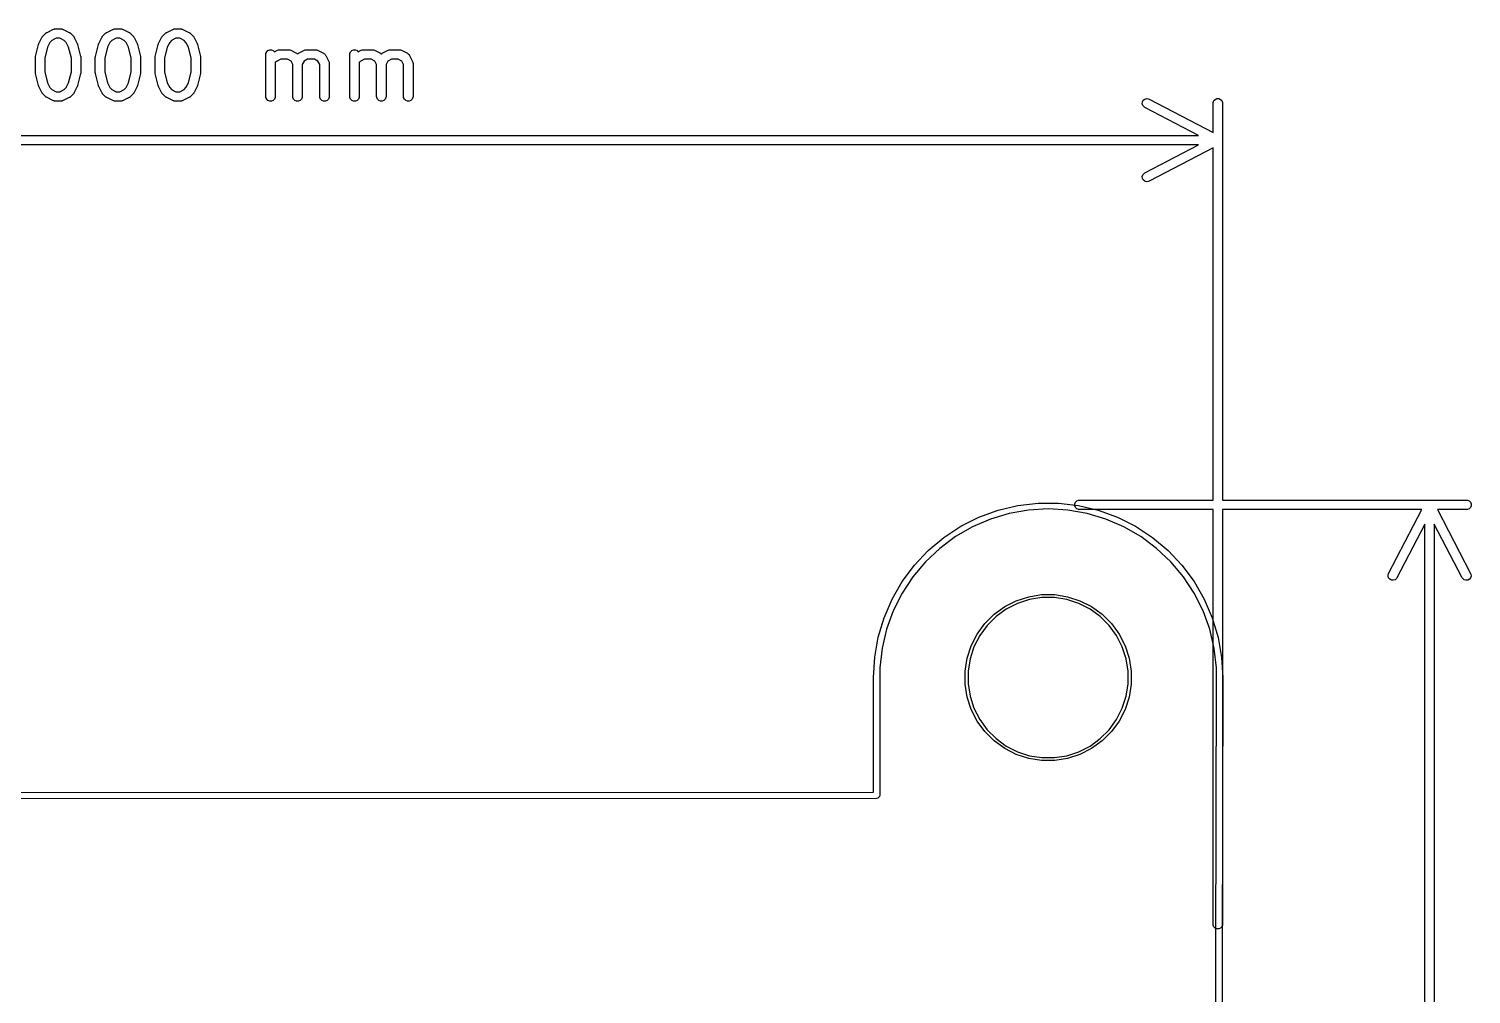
# Model space of a CAD drawing. Header units: inches. Extents: x 4.8 to 6.93, y -5.65 to -3.45.
# Drawn here: x 6.023 to 6.927, y -4.057 to -3.452 of the extents above; entities that cross this region are included whole.
import ezdxf

# ---------------------------------------------------------------- set-up
doc = ezdxf.new("R2010")
doc.units = ezdxf.units.IN
doc.header["$MEASUREMENT"] = 0
doc.layers.add('F.Silkscreen', color=41, linetype='CONTINUOUS', true_color=0xf2eda1)

msp = doc.modelspace()

# ---------------------------------------------------------------- linework, layer by layer
at = {"layer": 'F.Silkscreen', "linetype": 'CONTINUOUS'}
for p, q in [((6.02961, -3.46154), (6.03148, -3.45779)), ((6.03148, -3.45779), (6.03164, -3.45754)), ((6.03164, -3.45754), (6.03167, -3.45747)), ((6.03167, -3.45747), (6.03174, -3.45739)), ((6.03174, -3.45739), (6.03179, -3.4573)), ((6.03179, -3.4573), (6.03185, -3.45725)), ((6.03185, -3.45725), (6.03204, -3.45703)), ((6.03204, -3.45703), (6.03391, -3.45515)), ((6.03391, -3.45515), (6.03414, -3.45496)), ((6.03414, -3.45496), (6.03419, -3.45491)), ((6.03419, -3.45491), (6.03428, -3.45485)), ((6.03428, -3.45485), (6.03436, -3.45478)), ((6.03436, -3.45478), (6.03443, -3.45475)), ((6.03443, -3.45475), (6.03468, -3.4546)), ((6.03468, -3.4546), (6.03843, -3.45272)), ((6.03775, -3.45966), (6.03655, -3.46086)), ((6.04045, -3.45832), (6.03775, -3.45966)), ((6.03843, -3.45272), (6.03897, -3.45252)), ((6.03897, -3.45252), (6.03907, -3.45251)), ((6.03907, -3.45251), (6.03917, -3.45247)), ((6.03917, -3.45247), (6.03975, -3.45241)), ((6.03975, -3.45241), (6.0435, -3.45241)), ((6.0428, -3.45832), (6.04045, -3.45832)), ((6.0455, -3.45966), (6.0428, -3.45832)), ((6.0435, -3.45241), (6.04407, -3.45247)), ((6.04407, -3.45247), (6.04417, -3.45251)), ((6.04417, -3.45251), (6.04428, -3.45252)), ((6.04428, -3.45252), (6.04482, -3.45272)), ((6.04482, -3.45272), (6.04857, -3.4546)), ((6.0467, -3.46086), (6.0455, -3.45966)), ((6.04857, -3.4546), (6.04882, -3.45475)), ((6.04882, -3.45475), (6.04889, -3.45478)), ((6.04889, -3.45478), (6.04897, -3.45485)), ((6.04897, -3.45485), (6.04906, -3.45491)), ((6.04906, -3.45491), (6.04911, -3.45496)), ((6.04911, -3.45496), (6.04934, -3.45515)), ((6.04934, -3.45515), (6.05121, -3.45703)), ((6.05121, -3.45703), (6.0514, -3.45725)), ((6.0514, -3.45725), (6.05146, -3.4573)), ((6.05146, -3.4573), (6.05151, -3.45739)), ((6.05151, -3.45739), (6.05158, -3.45747)), ((6.05158, -3.45747), (6.05161, -3.45754)), ((6.05161, -3.45754), (6.05176, -3.45779)), ((6.05176, -3.45779), (6.05364, -3.46154)), ((6.0671, -3.46154), (6.06898, -3.45779)), ((6.06898, -3.45779), (6.06913, -3.45754)), ((6.06913, -3.45754), (6.06916, -3.45747)), ((6.06916, -3.45747), (6.06923, -3.45739)), ((6.06923, -3.45739), (6.06929, -3.4573)), ((6.06929, -3.4573), (6.06935, -3.45725)), ((6.06935, -3.45725), (6.06953, -3.45703)), ((6.06953, -3.45703), (6.07141, -3.45515)), ((6.07141, -3.45515), (6.07163, -3.45496)), ((6.07163, -3.45496), (6.07168, -3.45491)), ((6.07168, -3.45491), (6.07177, -3.45485)), ((6.07177, -3.45485), (6.07185, -3.45478)), ((6.07185, -3.45478), (6.07193, -3.45475)), ((6.07193, -3.45475), (6.07217, -3.4546)), ((6.07217, -3.4546), (6.07592, -3.45272)), ((6.07524, -3.45966), (6.07405, -3.46086)), ((6.07794, -3.45832), (6.07524, -3.45966)), ((6.07592, -3.45272), (6.07646, -3.45252)), ((6.07646, -3.45252), (6.07657, -3.45251)), ((6.07657, -3.45251), (6.07667, -3.45247)), ((6.07667, -3.45247), (6.07724, -3.45241)), ((6.07724, -3.45241), (6.08099, -3.45241)), ((6.0803, -3.45832), (6.07794, -3.45832)), ((6.08299, -3.45966), (6.0803, -3.45832)), ((6.08099, -3.45241), (6.08157, -3.45247)), ((6.08157, -3.45247), (6.08167, -3.45251)), ((6.08167, -3.45251), (6.08177, -3.45252)), ((6.08177, -3.45252), (6.08231, -3.45272)), ((6.08231, -3.45272), (6.08606, -3.4546)), ((6.08419, -3.46086), (6.08299, -3.45966)), ((6.08606, -3.4546), (6.08631, -3.45475)), ((6.08631, -3.45475), (6.08638, -3.45478)), ((6.08638, -3.45478), (6.08646, -3.45485)), ((6.08646, -3.45485), (6.08655, -3.45491)), ((6.08655, -3.45491), (6.0866, -3.45496)), ((6.0866, -3.45496), (6.08683, -3.45515)), ((6.08683, -3.45515), (6.08871, -3.45703)), ((6.08871, -3.45703), (6.08889, -3.45725)), ((6.08889, -3.45725), (6.08895, -3.4573)), ((6.08895, -3.4573), (6.08901, -3.45739)), ((6.08901, -3.45739), (6.08907, -3.45747)), ((6.08907, -3.45747), (6.0891, -3.45754)), ((6.0891, -3.45754), (6.08926, -3.45779)), ((6.08926, -3.45779), (6.09113, -3.46154)), ((6.1046, -3.46154), (6.10647, -3.45779)), ((6.10647, -3.45779), (6.10663, -3.45754)), ((6.10663, -3.45754), (6.10666, -3.45747)), ((6.10666, -3.45747), (6.10673, -3.45739)), ((6.10673, -3.45739), (6.10678, -3.4573)), ((6.10678, -3.4573), (6.10684, -3.45725)), ((6.10684, -3.45725), (6.10703, -3.45703)), ((6.10703, -3.45703), (6.1089, -3.45515)), ((6.1089, -3.45515), (6.10913, -3.45496)), ((6.10913, -3.45496), (6.10918, -3.45491)), ((6.10918, -3.45491), (6.10927, -3.45485)), ((6.10927, -3.45485), (6.10935, -3.45478)), ((6.10935, -3.45478), (6.10942, -3.45475)), ((6.10942, -3.45475), (6.10967, -3.4546)), ((6.10967, -3.4546), (6.11342, -3.45272)), ((6.11274, -3.45966), (6.11154, -3.46086)), ((6.11544, -3.45832), (6.11274, -3.45966)), ((6.11342, -3.45272), (6.11396, -3.45252)), ((6.11396, -3.45252), (6.11407, -3.45251)), ((6.11407, -3.45251), (6.11416, -3.45247)), ((6.11416, -3.45247), (6.11474, -3.45241)), ((6.11474, -3.45241), (6.11849, -3.45241)), ((6.11779, -3.45832), (6.11544, -3.45832)), ((6.12049, -3.45966), (6.11779, -3.45832)), ((6.11849, -3.45241), (6.11906, -3.45247)), ((6.11906, -3.45247), (6.11916, -3.45251)), ((6.11916, -3.45251), (6.11927, -3.45252)), ((6.11927, -3.45252), (6.11981, -3.45272)), ((6.11981, -3.45272), (6.12356, -3.4546)), ((6.12169, -3.46086), (6.12049, -3.45966)), ((6.12356, -3.4546), (6.12381, -3.45475)), ((6.12381, -3.45475), (6.12388, -3.45478)), ((6.12388, -3.45478), (6.12396, -3.45485)), ((6.12396, -3.45485), (6.12405, -3.45491)), ((6.12405, -3.45491), (6.1241, -3.45496)), ((6.1241, -3.45496), (6.12433, -3.45515)), ((6.12433, -3.45515), (6.1262, -3.45703)), ((6.1262, -3.45703), (6.12639, -3.45725)), ((6.12639, -3.45725), (6.12645, -3.4573)), ((6.12645, -3.4573), (6.1265, -3.45739)), ((6.1265, -3.45739), (6.12657, -3.45747)), ((6.12657, -3.45747), (6.1266, -3.45754)), ((6.1266, -3.45754), (6.12675, -3.45779)), ((6.12675, -3.45779), (6.12863, -3.46154)), ((6.02751, -3.46965), (6.02938, -3.46215)), ((6.02938, -3.46215), (6.0294, -3.4621)), ((6.0294, -3.46208), (6.02949, -3.46184)), ((6.0294, -3.4621), (6.0294, -3.46208)), ((6.02949, -3.46184), (6.02958, -3.4616)), ((6.02958, -3.4616), (6.02959, -3.46158)), ((6.02959, -3.46158), (6.02961, -3.46154)), ((6.03504, -3.46389), (6.03333, -3.47073)), ((6.03655, -3.46086), (6.03504, -3.46389)), ((6.04821, -3.46389), (6.0467, -3.46086)), ((6.04992, -3.47073), (6.04821, -3.46389)), ((6.05364, -3.46154), (6.05365, -3.46158)), ((6.05365, -3.46158), (6.05367, -3.4616)), ((6.05367, -3.4616), (6.05375, -3.46184)), ((6.05375, -3.46184), (6.05385, -3.46208)), ((6.05385, -3.46208), (6.05385, -3.4621)), ((6.05385, -3.4621), (6.05386, -3.46215)), ((6.05386, -3.46215), (6.05574, -3.46965)), ((6.06501, -3.46965), (6.06688, -3.46215)), ((6.06688, -3.46215), (6.0669, -3.4621)), ((6.0669, -3.46208), (6.06699, -3.46184)), ((6.0669, -3.4621), (6.0669, -3.46208)), ((6.06699, -3.46184), (6.06707, -3.4616)), ((6.06707, -3.4616), (6.06709, -3.46158)), ((6.06709, -3.46158), (6.0671, -3.46154)), ((6.07253, -3.46389), (6.07082, -3.47073)), ((6.07405, -3.46086), (6.07253, -3.46389)), ((6.08571, -3.46389), (6.08419, -3.46086)), ((6.08741, -3.47073), (6.08571, -3.46389)), ((6.09113, -3.46154), (6.09115, -3.46158)), ((6.09115, -3.46158), (6.09116, -3.4616)), ((6.09116, -3.4616), (6.09125, -3.46184)), ((6.09125, -3.46184), (6.09134, -3.46208)), ((6.09134, -3.46208), (6.09134, -3.4621)), ((6.09134, -3.4621), (6.09136, -3.46215)), ((6.09136, -3.46215), (6.09323, -3.46965)), ((6.1025, -3.46965), (6.10438, -3.46215)), ((6.10438, -3.46215), (6.10439, -3.4621)), ((6.10439, -3.46208), (6.10448, -3.46184)), ((6.10439, -3.4621), (6.10439, -3.46208)), ((6.10448, -3.46184), (6.10457, -3.4616)), ((6.10457, -3.4616), (6.10458, -3.46158)), ((6.10458, -3.46158), (6.1046, -3.46154)), ((6.11003, -3.46389), (6.10832, -3.47073)), ((6.11154, -3.46086), (6.11003, -3.46389)), ((6.1232, -3.46389), (6.12169, -3.46086)), ((6.12491, -3.47073), (6.1232, -3.46389)), ((6.12863, -3.46154), (6.12864, -3.46158)), ((6.12864, -3.46158), (6.12866, -3.4616)), ((6.12866, -3.4616), (6.12874, -3.46184)), ((6.12874, -3.46184), (6.12884, -3.46208)), ((6.12884, -3.46208), (6.12884, -3.4621)), ((6.12884, -3.4621), (6.12885, -3.46215)), ((6.12885, -3.46215), (6.13073, -3.46965)), ((6.17178, -3.46849), (6.17184, -3.46791)), ((6.17178, -3.49473), (6.17178, -3.46849)), ((6.17184, -3.46791), (6.17228, -3.46685)), ((6.17228, -3.46685), (6.17309, -3.46603)), ((6.17309, -3.46603), (6.17416, -3.46559)), ((6.17416, -3.46559), (6.17531, -3.46559)), ((6.17531, -3.46559), (6.17637, -3.46603)), ((6.17637, -3.46603), (6.17714, -3.4668)), ((6.17714, -3.4668), (6.17904, -3.46585)), ((6.17904, -3.46585), (6.17958, -3.46564)), ((6.17958, -3.46564), (6.17968, -3.46563)), ((6.17968, -3.46563), (6.17978, -3.46559)), ((6.17978, -3.46559), (6.18036, -3.46553)), ((6.18036, -3.46553), (6.18598, -3.46553)), ((6.18598, -3.46553), (6.18656, -3.46559)), ((6.18656, -3.46559), (6.18665, -3.46563)), ((6.18665, -3.46563), (6.18676, -3.46564)), ((6.18676, -3.46564), (6.1873, -3.46585)), ((6.1873, -3.46585), (6.19105, -3.46772)), ((6.19105, -3.46772), (6.19115, -3.46778)), ((6.19115, -3.46778), (6.19119, -3.4678)), ((6.19119, -3.4678), (6.19125, -3.46785)), ((6.19125, -3.46785), (6.19154, -3.46803)), ((6.19154, -3.46803), (6.1916, -3.4681)), ((6.1916, -3.4681), (6.19167, -3.46803)), ((6.19167, -3.46803), (6.19196, -3.46785)), ((6.19196, -3.46785), (6.19202, -3.4678)), ((6.19202, -3.4678), (6.19206, -3.46778)), ((6.19206, -3.46778), (6.19216, -3.46772)), ((6.19216, -3.46772), (6.19591, -3.46585)), ((6.19591, -3.46585), (6.19645, -3.46564)), ((6.19645, -3.46564), (6.19655, -3.46563)), ((6.19655, -3.46563), (6.19665, -3.46559)), ((6.19665, -3.46559), (6.19723, -3.46553)), ((6.19723, -3.46553), (6.20285, -3.46553)), ((6.20285, -3.46553), (6.20343, -3.46559)), ((6.20343, -3.46559), (6.20353, -3.46563)), ((6.20353, -3.46563), (6.20363, -3.46564)), ((6.20363, -3.46564), (6.20417, -3.46585)), ((6.20417, -3.46585), (6.20792, -3.46772)), ((6.20792, -3.46772), (6.20802, -3.46778)), ((6.20802, -3.46778), (6.20807, -3.4678)), ((6.20807, -3.4678), (6.20812, -3.46785)), ((6.20812, -3.46785), (6.20841, -3.46803)), ((6.20841, -3.46803), (6.20866, -3.46831)), ((6.20866, -3.46831), (6.20894, -3.46855)), ((6.20894, -3.46855), (6.20912, -3.46884)), ((6.20912, -3.46884), (6.20917, -3.4689)), ((6.20917, -3.4689), (6.20918, -3.46894)), ((6.20918, -3.46894), (6.20924, -3.46904)), ((6.20924, -3.46904), (6.21112, -3.47279)), ((6.22427, -3.46849), (6.22433, -3.46791)), ((6.22427, -3.49473), (6.22427, -3.46849)), ((6.22433, -3.46791), (6.22477, -3.46685)), ((6.22477, -3.46685), (6.22558, -3.46603)), ((6.22558, -3.46603), (6.22665, -3.46559)), ((6.22665, -3.46559), (6.2278, -3.46559)), ((6.2278, -3.46559), (6.22887, -3.46603)), ((6.22887, -3.46603), (6.22963, -3.4668)), ((6.22963, -3.4668), (6.23153, -3.46585)), ((6.23153, -3.46585), (6.23207, -3.46564)), ((6.23207, -3.46564), (6.23218, -3.46563)), ((6.23218, -3.46563), (6.23227, -3.46559)), ((6.23227, -3.46559), (6.23285, -3.46553)), ((6.23285, -3.46553), (6.23847, -3.46553)), ((6.23847, -3.46553), (6.23905, -3.46559)), ((6.23905, -3.46559), (6.23915, -3.46563)), ((6.23915, -3.46563), (6.23925, -3.46564)), ((6.23925, -3.46564), (6.23979, -3.46585)), ((6.23979, -3.46585), (6.24354, -3.46772)), ((6.24354, -3.46772), (6.24364, -3.46778)), ((6.24364, -3.46778), (6.24369, -3.4678)), ((6.24369, -3.4678), (6.24374, -3.46785)), ((6.24374, -3.46785), (6.24403, -3.46803)), ((6.24403, -3.46803), (6.2441, -3.4681)), ((6.2441, -3.4681), (6.24416, -3.46803)), ((6.24416, -3.46803), (6.24445, -3.46785)), ((6.24445, -3.46785), (6.24451, -3.4678)), ((6.24451, -3.4678), (6.24456, -3.46778)), ((6.24456, -3.46778), (6.24465, -3.46772)), ((6.24465, -3.46772), (6.2484, -3.46585)), ((6.2484, -3.46585), (6.24894, -3.46564)), ((6.24894, -3.46564), (6.24905, -3.46563)), ((6.24905, -3.46563), (6.24915, -3.46559)), ((6.24915, -3.46559), (6.24972, -3.46553)), ((6.24972, -3.46553), (6.25535, -3.46553)), ((6.25535, -3.46553), (6.25592, -3.46559)), ((6.25592, -3.46559), (6.25602, -3.46563)), ((6.25602, -3.46563), (6.25613, -3.46564)), ((6.25613, -3.46564), (6.25667, -3.46585)), ((6.25667, -3.46585), (6.26042, -3.46772)), ((6.26042, -3.46772), (6.26051, -3.46778)), ((6.26051, -3.46778), (6.26056, -3.4678)), ((6.26056, -3.4678), (6.26062, -3.46785)), ((6.26062, -3.46785), (6.26091, -3.46803)), ((6.26091, -3.46803), (6.26115, -3.46831)), ((6.26115, -3.46831), (6.26143, -3.46855)), ((6.26143, -3.46855), (6.26161, -3.46884)), ((6.26161, -3.46884), (6.26166, -3.4689)), ((6.26166, -3.4689), (6.26168, -3.46894)), ((6.26168, -3.46894), (6.26174, -3.46904)), ((6.26174, -3.46904), (6.26361, -3.47279)), ((6.02742, -3.47036), (6.02743, -3.47026)), ((6.02742, -3.47974), (6.02742, -3.47036)), ((6.02743, -3.47022), (6.02746, -3.47)), ((6.02743, -3.47026), (6.02743, -3.47022)), ((6.02746, -3.47), (6.02748, -3.46979)), ((6.02748, -3.46979), (6.0275, -3.46975)), ((6.0275, -3.46975), (6.02751, -3.46965)), ((6.03333, -3.47073), (6.03333, -3.47937)), ((6.04992, -3.47937), (6.04992, -3.47073)), ((6.05574, -3.46965), (6.05575, -3.46975)), ((6.05575, -3.46975), (6.05577, -3.46979)), ((6.05577, -3.46979), (6.05579, -3.47)), ((6.05579, -3.47), (6.05582, -3.47022)), ((6.05582, -3.47022), (6.05581, -3.47026)), ((6.05581, -3.47026), (6.05582, -3.47036)), ((6.05582, -3.47036), (6.05582, -3.47974)), ((6.06492, -3.47022), (6.06495, -3.47)), ((6.06493, -3.47026), (6.06492, -3.47022)), ((6.06492, -3.47036), (6.06493, -3.47026)), ((6.06492, -3.47974), (6.06492, -3.47036)), ((6.06495, -3.47), (6.06497, -3.46979)), ((6.06497, -3.46979), (6.06499, -3.46975)), ((6.06499, -3.46975), (6.06501, -3.46965)), ((6.07082, -3.47073), (6.07082, -3.47937)), ((6.08741, -3.47937), (6.08741, -3.47073)), ((6.09323, -3.46965), (6.09325, -3.46975)), ((6.09325, -3.46975), (6.09326, -3.46979)), ((6.09326, -3.46979), (6.09328, -3.47)), ((6.09328, -3.47), (6.09332, -3.47022)), ((6.09332, -3.47022), (6.09331, -3.47026)), ((6.09331, -3.47026), (6.09332, -3.47036)), ((6.09332, -3.47036), (6.09332, -3.47974)), ((6.10241, -3.47036), (6.10242, -3.47026)), ((6.10241, -3.47974), (6.10241, -3.47036)), ((6.10242, -3.47022), (6.10245, -3.47)), ((6.10242, -3.47026), (6.10242, -3.47022)), ((6.10245, -3.47), (6.10247, -3.46979)), ((6.10247, -3.46979), (6.10249, -3.46975)), ((6.10249, -3.46975), (6.1025, -3.46965)), ((6.10832, -3.47073), (6.10832, -3.47937)), ((6.12491, -3.47937), (6.12491, -3.47073)), ((6.13073, -3.46965), (6.13074, -3.46975)), ((6.13074, -3.46975), (6.13076, -3.46979)), ((6.13076, -3.46979), (6.13078, -3.47)), ((6.13078, -3.47), (6.13081, -3.47022)), ((6.13081, -3.47022), (6.13081, -3.47026)), ((6.13081, -3.47026), (6.13082, -3.47036)), ((6.13082, -3.47036), (6.13082, -3.47974)), ((6.17836, -3.47279), (6.17768, -3.47346)), ((6.17768, -3.47346), (6.17768, -3.49473)), ((6.18105, -3.47144), (6.17836, -3.47279)), ((6.18528, -3.47144), (6.18105, -3.47144)), ((6.18753, -3.47256), (6.18528, -3.47144)), ((6.18865, -3.47481), (6.18753, -3.47256)), ((6.18865, -3.49473), (6.18865, -3.47481)), ((6.19568, -3.47256), (6.19456, -3.47481)), ((6.19456, -3.47481), (6.19456, -3.49473)), ((6.19793, -3.47144), (6.19568, -3.47256)), ((6.20216, -3.47144), (6.19793, -3.47144)), ((6.2044, -3.47256), (6.20216, -3.47144)), ((6.20552, -3.47481), (6.2044, -3.47256)), ((6.20552, -3.49473), (6.20552, -3.47481)), ((6.21112, -3.47279), (6.21133, -3.47333)), ((6.21133, -3.47333), (6.21133, -3.47344)), ((6.21133, -3.47344), (6.21137, -3.47354)), ((6.21137, -3.47354), (6.21143, -3.47411)), ((6.21143, -3.47411), (6.21143, -3.49473)), ((6.23085, -3.47279), (6.23018, -3.47346)), ((6.23018, -3.47346), (6.23018, -3.49473)), ((6.23355, -3.47144), (6.23085, -3.47279)), ((6.23778, -3.47144), (6.23355, -3.47144)), ((6.24002, -3.47256), (6.23778, -3.47144)), ((6.24115, -3.47481), (6.24002, -3.47256)), ((6.24115, -3.49473), (6.24115, -3.47481)), ((6.24817, -3.47256), (6.24705, -3.47481)), ((6.24705, -3.47481), (6.24705, -3.49473)), ((6.25042, -3.47144), (6.24817, -3.47256)), ((6.25465, -3.47144), (6.25042, -3.47144)), ((6.2569, -3.47256), (6.25465, -3.47144)), ((6.25802, -3.47481), (6.2569, -3.47256)), ((6.25802, -3.49473), (6.25802, -3.47481)), ((6.26361, -3.47279), (6.26382, -3.47333)), ((6.26382, -3.47333), (6.26383, -3.47344)), ((6.26383, -3.47344), (6.26387, -3.47354)), ((6.26387, -3.47354), (6.26392, -3.47411)), ((6.26392, -3.47411), (6.26392, -3.49473)), ((6.02743, -3.47984), (6.02742, -3.47974)), ((6.02743, -3.47988), (6.02743, -3.47984)), ((6.02746, -3.48009), (6.02743, -3.47988)), ((6.02748, -3.48031), (6.02746, -3.48009)), ((6.0275, -3.48035), (6.02748, -3.48031)), ((6.02751, -3.48045), (6.0275, -3.48035)), ((6.02938, -3.48795), (6.02751, -3.48045)), ((6.03333, -3.47937), (6.03504, -3.4862)), ((6.03504, -3.4862), (6.03655, -3.48923)), ((6.0467, -3.48923), (6.04821, -3.4862)), ((6.04821, -3.4862), (6.04992, -3.47937)), ((6.05574, -3.48045), (6.05386, -3.48795)), ((6.05575, -3.48035), (6.05574, -3.48045)), ((6.05577, -3.48031), (6.05575, -3.48035)), ((6.05579, -3.48009), (6.05577, -3.48031)), ((6.05582, -3.47988), (6.05579, -3.48009)), ((6.05582, -3.47974), (6.05581, -3.47984)), ((6.05581, -3.47984), (6.05582, -3.47988)), ((6.06493, -3.47984), (6.06492, -3.47974)), ((6.06492, -3.47988), (6.06493, -3.47984)), ((6.06495, -3.48009), (6.06492, -3.47988)), ((6.06497, -3.48031), (6.06495, -3.48009)), ((6.06499, -3.48035), (6.06497, -3.48031)), ((6.06501, -3.48045), (6.06499, -3.48035)), ((6.06688, -3.48795), (6.06501, -3.48045)), ((6.07082, -3.47937), (6.07253, -3.4862)), ((6.07253, -3.4862), (6.07405, -3.48923)), ((6.08419, -3.48923), (6.08571, -3.4862)), ((6.08571, -3.4862), (6.08741, -3.47937)), ((6.09323, -3.48045), (6.09136, -3.48795)), ((6.09325, -3.48035), (6.09323, -3.48045)), ((6.09326, -3.48031), (6.09325, -3.48035)), ((6.09328, -3.48009), (6.09326, -3.48031)), ((6.09332, -3.47988), (6.09328, -3.48009)), ((6.09332, -3.47974), (6.09331, -3.47984)), ((6.09331, -3.47984), (6.09332, -3.47988)), ((6.10242, -3.47984), (6.10241, -3.47974)), ((6.10242, -3.47988), (6.10242, -3.47984)), ((6.10245, -3.48009), (6.10242, -3.47988)), ((6.10247, -3.48031), (6.10245, -3.48009)), ((6.10249, -3.48035), (6.10247, -3.48031)), ((6.1025, -3.48045), (6.10249, -3.48035)), ((6.10438, -3.48795), (6.1025, -3.48045)), ((6.10832, -3.47937), (6.11003, -3.4862)), ((6.11003, -3.4862), (6.11154, -3.48923)), ((6.12169, -3.48923), (6.1232, -3.4862)), ((6.1232, -3.4862), (6.12491, -3.47937)), ((6.13073, -3.48045), (6.12885, -3.48795)), ((6.13074, -3.48035), (6.13073, -3.48045)), ((6.13076, -3.48031), (6.13074, -3.48035)), ((6.13078, -3.48009), (6.13076, -3.48031)), ((6.13081, -3.47988), (6.13078, -3.48009)), ((6.13082, -3.47974), (6.13081, -3.47984)), ((6.13081, -3.47984), (6.13081, -3.47988)), ((6.0294, -3.48799), (6.02938, -3.48795)), ((6.0294, -3.48801), (6.0294, -3.48799)), ((6.02949, -3.48825), (6.0294, -3.48801)), ((6.02958, -3.4885), (6.02949, -3.48825)), ((6.02959, -3.48851), (6.02958, -3.4885)), ((6.02961, -3.48855), (6.02959, -3.48851)), ((6.03148, -3.4923), (6.02961, -3.48855)), ((6.03164, -3.49255), (6.03148, -3.4923)), ((6.03167, -3.49262), (6.03164, -3.49255)), ((6.03174, -3.49271), (6.03167, -3.49262)), ((6.03179, -3.49279), (6.03174, -3.49271)), ((6.03185, -3.49285), (6.03179, -3.49279)), ((6.03204, -3.49307), (6.03185, -3.49285)), ((6.03391, -3.49495), (6.03204, -3.49307)), ((6.03414, -3.49513), (6.03391, -3.49495)), ((6.03419, -3.49519), (6.03414, -3.49513)), ((6.03428, -3.49525), (6.03419, -3.49519)), ((6.03436, -3.49531), (6.03428, -3.49525)), ((6.03443, -3.49534), (6.03436, -3.49531)), ((6.03468, -3.4955), (6.03443, -3.49534)), ((6.03843, -3.49737), (6.03468, -3.4955)), ((6.03655, -3.48923), (6.03775, -3.49043)), ((6.03775, -3.49043), (6.04045, -3.49178)), ((6.04045, -3.49178), (6.0428, -3.49178)), ((6.0428, -3.49178), (6.0455, -3.49043)), ((6.04857, -3.4955), (6.04482, -3.49737)), ((6.0455, -3.49043), (6.0467, -3.48923)), ((6.04882, -3.49534), (6.04857, -3.4955)), ((6.04889, -3.49531), (6.04882, -3.49534)), ((6.04897, -3.49525), (6.04889, -3.49531)), ((6.04906, -3.49519), (6.04897, -3.49525)), ((6.04911, -3.49513), (6.04906, -3.49519)), ((6.04934, -3.49495), (6.04911, -3.49513)), ((6.05121, -3.49307), (6.04934, -3.49495)), ((6.0514, -3.49285), (6.05121, -3.49307)), ((6.05146, -3.49279), (6.0514, -3.49285)), ((6.05151, -3.49271), (6.05146, -3.49279)), ((6.05158, -3.49262), (6.05151, -3.49271)), ((6.05161, -3.49255), (6.05158, -3.49262)), ((6.05176, -3.4923), (6.05161, -3.49255)), ((6.05364, -3.48855), (6.05176, -3.4923)), ((6.05365, -3.48851), (6.05364, -3.48855)), ((6.05367, -3.4885), (6.05365, -3.48851)), ((6.05375, -3.48825), (6.05367, -3.4885)), ((6.05385, -3.48801), (6.05375, -3.48825)), ((6.05386, -3.48795), (6.05385, -3.48799)), ((6.05385, -3.48799), (6.05385, -3.48801)), ((6.0669, -3.48799), (6.06688, -3.48795)), ((6.0669, -3.48801), (6.0669, -3.48799)), ((6.06699, -3.48825), (6.0669, -3.48801)), ((6.06707, -3.4885), (6.06699, -3.48825)), ((6.06709, -3.48851), (6.06707, -3.4885)), ((6.0671, -3.48855), (6.06709, -3.48851)), ((6.06898, -3.4923), (6.0671, -3.48855)), ((6.06913, -3.49255), (6.06898, -3.4923)), ((6.06916, -3.49262), (6.06913, -3.49255)), ((6.06923, -3.49271), (6.06916, -3.49262)), ((6.06929, -3.49279), (6.06923, -3.49271)), ((6.06935, -3.49285), (6.06929, -3.49279)), ((6.06953, -3.49307), (6.06935, -3.49285)), ((6.07141, -3.49495), (6.06953, -3.49307)), ((6.07163, -3.49513), (6.07141, -3.49495)), ((6.07168, -3.49519), (6.07163, -3.49513)), ((6.07177, -3.49525), (6.07168, -3.49519)), ((6.07185, -3.49531), (6.07177, -3.49525)), ((6.07193, -3.49534), (6.07185, -3.49531)), ((6.07217, -3.4955), (6.07193, -3.49534)), ((6.07592, -3.49737), (6.07217, -3.4955)), ((6.07405, -3.48923), (6.07524, -3.49043)), ((6.07524, -3.49043), (6.07794, -3.49178)), ((6.07794, -3.49178), (6.0803, -3.49178)), ((6.0803, -3.49178), (6.08299, -3.49043)), ((6.08606, -3.4955), (6.08231, -3.49737)), ((6.08299, -3.49043), (6.08419, -3.48923)), ((6.08631, -3.49534), (6.08606, -3.4955)), ((6.08638, -3.49531), (6.08631, -3.49534)), ((6.08646, -3.49525), (6.08638, -3.49531)), ((6.08655, -3.49519), (6.08646, -3.49525)), ((6.0866, -3.49513), (6.08655, -3.49519)), ((6.08683, -3.49495), (6.0866, -3.49513)), ((6.08871, -3.49307), (6.08683, -3.49495)), ((6.08889, -3.49285), (6.08871, -3.49307)), ((6.08895, -3.49279), (6.08889, -3.49285)), ((6.08901, -3.49271), (6.08895, -3.49279)), ((6.08907, -3.49262), (6.08901, -3.49271)), ((6.0891, -3.49255), (6.08907, -3.49262)), ((6.08926, -3.4923), (6.0891, -3.49255)), ((6.09113, -3.48855), (6.08926, -3.4923)), ((6.09115, -3.48851), (6.09113, -3.48855)), ((6.09116, -3.4885), (6.09115, -3.48851)), ((6.09125, -3.48825), (6.09116, -3.4885)), ((6.09134, -3.48801), (6.09125, -3.48825)), ((6.09136, -3.48795), (6.09134, -3.48799)), ((6.09134, -3.48799), (6.09134, -3.48801)), ((6.10439, -3.48799), (6.10438, -3.48795)), ((6.10439, -3.48801), (6.10439, -3.48799)), ((6.10448, -3.48825), (6.10439, -3.48801)), ((6.10457, -3.4885), (6.10448, -3.48825)), ((6.10458, -3.48851), (6.10457, -3.4885)), ((6.1046, -3.48855), (6.10458, -3.48851)), ((6.10647, -3.4923), (6.1046, -3.48855)), ((6.10663, -3.49255), (6.10647, -3.4923)), ((6.10666, -3.49262), (6.10663, -3.49255)), ((6.10673, -3.49271), (6.10666, -3.49262)), ((6.10678, -3.49279), (6.10673, -3.49271)), ((6.10684, -3.49285), (6.10678, -3.49279)), ((6.10703, -3.49307), (6.10684, -3.49285)), ((6.1089, -3.49495), (6.10703, -3.49307)), ((6.10913, -3.49513), (6.1089, -3.49495)), ((6.10918, -3.49519), (6.10913, -3.49513)), ((6.10927, -3.49525), (6.10918, -3.49519)), ((6.10935, -3.49531), (6.10927, -3.49525)), ((6.10942, -3.49534), (6.10935, -3.49531)), ((6.10967, -3.4955), (6.10942, -3.49534)), ((6.11342, -3.49737), (6.10967, -3.4955)), ((6.11154, -3.48923), (6.11274, -3.49043)), ((6.11274, -3.49043), (6.11544, -3.49178)), ((6.11544, -3.49178), (6.11779, -3.49178)), ((6.11779, -3.49178), (6.12049, -3.49043)), ((6.12356, -3.4955), (6.11981, -3.49737)), ((6.12049, -3.49043), (6.12169, -3.48923)), ((6.12381, -3.49534), (6.12356, -3.4955)), ((6.12388, -3.49531), (6.12381, -3.49534)), ((6.12396, -3.49525), (6.12388, -3.49531)), ((6.12405, -3.49519), (6.12396, -3.49525)), ((6.1241, -3.49513), (6.12405, -3.49519)), ((6.12433, -3.49495), (6.1241, -3.49513)), ((6.1262, -3.49307), (6.12433, -3.49495)), ((6.12639, -3.49285), (6.1262, -3.49307)), ((6.12645, -3.49279), (6.12639, -3.49285)), ((6.1265, -3.49271), (6.12645, -3.49279)), ((6.12657, -3.49262), (6.1265, -3.49271)), ((6.1266, -3.49255), (6.12657, -3.49262)), ((6.12675, -3.4923), (6.1266, -3.49255)), ((6.12863, -3.48855), (6.12675, -3.4923)), ((6.12864, -3.48851), (6.12863, -3.48855)), ((6.12866, -3.4885), (6.12864, -3.48851)), ((6.12874, -3.48825), (6.12866, -3.4885)), ((6.12884, -3.48801), (6.12874, -3.48825)), ((6.12885, -3.48795), (6.12884, -3.48799)), ((6.12884, -3.48799), (6.12884, -3.48801)), ((6.17184, -3.49531), (6.17178, -3.49473)), ((6.17228, -3.49637), (6.17184, -3.49531)), ((6.17763, -3.49531), (6.17719, -3.49637)), ((6.17768, -3.49473), (6.17763, -3.49531)), ((6.18871, -3.49531), (6.18865, -3.49473)), ((6.18915, -3.49637), (6.18871, -3.49531)), ((6.1945, -3.49531), (6.19406, -3.49637)), ((6.19456, -3.49473), (6.1945, -3.49531)), ((6.20558, -3.49531), (6.20552, -3.49473)), ((6.20602, -3.49637), (6.20558, -3.49531)), ((6.21137, -3.49531), (6.21093, -3.49637)), ((6.21143, -3.49473), (6.21137, -3.49531)), ((6.22433, -3.49531), (6.22427, -3.49473)), ((6.22477, -3.49637), (6.22433, -3.49531)), ((6.23012, -3.49531), (6.22968, -3.49637)), ((6.23018, -3.49473), (6.23012, -3.49531)), ((6.2412, -3.49531), (6.24115, -3.49473)), ((6.24164, -3.49637), (6.2412, -3.49531)), ((6.24699, -3.49531), (6.24655, -3.49637)), ((6.24705, -3.49473), (6.24699, -3.49531)), ((6.25807, -3.49531), (6.25802, -3.49473)), ((6.25852, -3.49637), (6.25807, -3.49531)), ((6.26387, -3.49531), (6.26343, -3.49637)), ((6.26392, -3.49473), (6.26387, -3.49531)), ((6.72223, -3.49643), (6.72333, -3.49608)), ((6.72333, -3.49608), (6.72448, -3.49618)), ((6.76636, -3.49656), (6.76743, -3.49612)), ((6.76743, -3.49612), (6.76858, -3.49612)), ((6.76858, -3.49612), (6.76964, -3.49656)), ((6.03897, -3.49758), (6.03843, -3.49737)), ((6.03907, -3.49759), (6.03897, -3.49758)), ((6.03917, -3.49763), (6.03907, -3.49759)), ((6.03975, -3.49769), (6.03917, -3.49763)), ((6.0435, -3.49769), (6.03975, -3.49769)), ((6.04407, -3.49763), (6.0435, -3.49769)), ((6.04417, -3.49759), (6.04407, -3.49763)), ((6.04428, -3.49758), (6.04417, -3.49759)), ((6.04482, -3.49737), (6.04428, -3.49758)), ((6.07646, -3.49758), (6.07592, -3.49737)), ((6.07657, -3.49759), (6.07646, -3.49758)), ((6.07667, -3.49763), (6.07657, -3.49759)), ((6.07724, -3.49769), (6.07667, -3.49763)), ((6.08099, -3.49769), (6.07724, -3.49769)), ((6.08157, -3.49763), (6.08099, -3.49769)), ((6.08167, -3.49759), (6.08157, -3.49763)), ((6.08177, -3.49758), (6.08167, -3.49759)), ((6.08231, -3.49737), (6.08177, -3.49758)), ((6.11396, -3.49758), (6.11342, -3.49737)), ((6.11407, -3.49759), (6.11396, -3.49758)), ((6.11416, -3.49763), (6.11407, -3.49759)), ((6.11474, -3.49769), (6.11416, -3.49763)), ((6.11849, -3.49769), (6.11474, -3.49769)), ((6.11906, -3.49763), (6.11849, -3.49769)), ((6.11916, -3.49759), (6.11906, -3.49763)), ((6.11927, -3.49758), (6.11916, -3.49759)), ((6.11981, -3.49737), (6.11927, -3.49758)), ((6.17309, -3.49719), (6.17228, -3.49637)), ((6.17416, -3.49763), (6.17309, -3.49719)), ((6.17531, -3.49763), (6.17416, -3.49763)), ((6.17637, -3.49719), (6.17531, -3.49763)), ((6.17719, -3.49637), (6.17637, -3.49719)), ((6.18996, -3.49719), (6.18915, -3.49637)), ((6.19103, -3.49763), (6.18996, -3.49719)), ((6.19218, -3.49763), (6.19103, -3.49763)), ((6.19325, -3.49719), (6.19218, -3.49763)), ((6.19406, -3.49637), (6.19325, -3.49719)), ((6.20684, -3.49719), (6.20602, -3.49637)), ((6.2079, -3.49763), (6.20684, -3.49719)), ((6.20905, -3.49763), (6.2079, -3.49763)), ((6.21012, -3.49719), (6.20905, -3.49763)), ((6.21093, -3.49637), (6.21012, -3.49719)), ((6.22558, -3.49719), (6.22477, -3.49637)), ((6.22665, -3.49763), (6.22558, -3.49719)), ((6.2278, -3.49763), (6.22665, -3.49763)), ((6.22887, -3.49719), (6.2278, -3.49763)), ((6.22968, -3.49637), (6.22887, -3.49719)), ((6.24246, -3.49719), (6.24164, -3.49637)), ((6.24352, -3.49763), (6.24246, -3.49719)), ((6.24467, -3.49763), (6.24352, -3.49763)), ((6.24574, -3.49719), (6.24467, -3.49763)), ((6.24655, -3.49637), (6.24574, -3.49719)), ((6.25933, -3.49719), (6.25852, -3.49637)), ((6.26039, -3.49763), (6.25933, -3.49719)), ((6.26155, -3.49763), (6.26039, -3.49763)), ((6.26261, -3.49719), (6.26155, -3.49763)), ((6.26343, -3.49637), (6.26261, -3.49719)), ((6.72072, -3.49934), (6.72082, -3.49819)), ((6.72106, -3.50044), (6.72072, -3.49934)), ((6.72082, -3.49819), (6.72135, -3.49717)), ((6.7218, -3.50132), (6.72106, -3.50044)), ((6.72135, -3.49717), (6.72223, -3.49643)), ((6.72229, -3.50163), (6.7218, -3.50132)), ((6.75593, -3.51915), (6.72229, -3.50163)), ((6.72448, -3.49618), (6.72501, -3.4964)), ((6.72501, -3.4964), (6.76505, -3.51724)), ((6.76505, -3.49902), (6.76511, -3.49844)), ((6.76505, -3.51724), (6.76505, -3.49902)), ((6.76511, -3.49844), (6.76555, -3.49737)), ((6.76555, -3.49737), (6.76636, -3.49656)), ((6.76964, -3.49656), (6.77046, -3.49737)), ((6.77046, -3.49737), (6.7709, -3.49844)), ((6.7709, -3.49844), (6.77095, -3.49902)), ((6.77095, -3.49902), (6.77095, -3.7475)), ((5.40605, -3.51915), (6.75593, -3.51915)), ((6.75593, -3.52506), (5.40605, -3.52506)), ((6.72229, -3.54257), (6.75593, -3.52506)), ((6.76505, -3.52697), (6.72501, -3.54781)), ((6.76505, -3.7475), (6.76505, -3.52697)), ((6.72072, -3.54487), (6.72106, -3.54377)), ((6.72082, -3.54602), (6.72072, -3.54487)), ((6.72135, -3.54704), (6.72082, -3.54602)), ((6.72106, -3.54377), (6.7218, -3.54289)), ((6.72223, -3.54778), (6.72135, -3.54704)), ((6.7218, -3.54289), (6.72229, -3.54257)), ((6.72333, -3.54813), (6.72223, -3.54778)), ((6.72448, -3.54803), (6.72333, -3.54813)), ((6.72501, -3.54781), (6.72448, -3.54803)), ((6.67849, -3.74987), (6.67893, -3.74881)), ((6.67893, -3.74881), (6.67975, -3.74799)), ((6.67975, -3.74799), (6.68081, -3.74755)), ((6.68081, -3.74755), (6.68139, -3.7475)), ((6.68139, -3.7475), (6.76505, -3.7475)), ((6.77095, -3.7475), (6.92377, -3.7475)), ((6.92377, -3.7475), (6.92434, -3.74755)), ((6.92434, -3.74755), (6.92541, -3.74799)), ((6.92541, -3.74799), (6.92622, -3.74881)), ((6.92622, -3.74881), (6.92666, -3.74987)), ((6.61843, -3.7582), (6.63039, -3.75385)), ((6.6374, -3.75586), (6.62563, -3.75939)), ((6.63039, -3.75385), (6.64277, -3.75092)), ((6.6495, -3.75373), (6.6374, -3.75586)), ((6.64277, -3.75092), (6.65541, -3.74944)), ((6.66177, -3.75302), (6.6495, -3.75373)), ((6.65541, -3.74944), (6.66813, -3.74945)), ((6.67404, -3.75374), (6.66177, -3.75302)), ((6.66813, -3.74945), (6.68077, -3.75093)), ((6.68613, -3.75587), (6.67404, -3.75374)), ((6.67849, -3.75103), (6.67849, -3.74987)), ((6.67893, -3.75209), (6.67849, -3.75103)), ((6.67975, -3.7529), (6.67893, -3.75209)), ((6.68081, -3.75335), (6.67975, -3.7529)), ((6.68077, -3.75093), (6.69315, -3.75386)), ((6.68139, -3.7534), (6.68081, -3.75335)), ((6.76505, -3.7534), (6.68139, -3.7534)), ((6.6979, -3.7594), (6.68613, -3.75587)), ((6.69315, -3.75386), (6.7051, -3.75822)), ((6.76505, -4.01305), (6.76505, -3.7534)), ((6.89581, -3.7534), (6.77095, -3.7534)), ((6.77095, -3.7534), (6.77095, -4.01305)), ((6.87497, -3.79344), (6.89581, -3.7534)), ((6.92377, -3.7534), (6.90554, -3.7534)), ((6.90554, -3.7534), (6.92639, -3.79344)), ((6.92434, -3.75335), (6.92377, -3.7534)), ((6.92541, -3.7529), (6.92434, -3.75335)), ((6.92622, -3.75209), (6.92541, -3.7529)), ((6.92666, -3.75103), (6.92622, -3.75209)), ((6.92666, -3.74987), (6.92666, -3.75103)), ((6.59643, -3.7709), (6.60706, -3.76391)), ((6.61435, -3.76425), (6.60371, -3.77039)), ((6.60706, -3.76391), (6.61843, -3.7582)), ((6.62563, -3.75939), (6.61435, -3.76425)), ((6.70918, -3.76427), (6.6979, -3.7594)), ((6.7051, -3.75822), (6.71647, -3.76393)), ((6.71982, -3.77041), (6.70918, -3.76427)), ((6.71647, -3.76393), (6.7271, -3.77093)), ((6.89773, -3.76252), (6.88021, -3.79616)), ((6.89773, -5.51437), (6.89773, -3.76252)), ((6.92115, -3.79616), (6.90363, -3.76252)), ((6.90363, -3.76252), (6.90363, -5.51437)), ((6.58668, -3.77908), (6.59643, -3.7709)), ((6.60371, -3.77039), (6.59385, -3.77773)), ((6.72968, -3.77775), (6.71982, -3.77041)), ((6.7271, -3.77093), (6.73685, -3.77911)), ((6.57795, -3.78833), (6.58668, -3.77908)), ((6.59385, -3.77773), (6.58492, -3.78616)), ((6.73861, -3.78619), (6.72968, -3.77775)), ((6.73685, -3.77911), (6.74558, -3.78836)), ((6.57035, -3.79854), (6.57795, -3.78833)), ((6.58492, -3.78616), (6.57702, -3.79557)), ((6.74651, -3.7956), (6.73861, -3.78619)), ((6.74558, -3.78836), (6.75317, -3.79857)), ((6.87466, -3.79512), (6.87476, -3.79397)), ((6.87476, -3.79397), (6.87497, -3.79344)), ((6.92639, -3.79344), (6.9266, -3.79397)), ((6.9266, -3.79397), (6.9267, -3.79512)), ((6.56399, -3.80956), (6.57035, -3.79854)), ((6.57702, -3.79557), (6.57026, -3.80583)), ((6.75326, -3.80587), (6.74651, -3.7956)), ((6.75317, -3.79857), (6.75953, -3.80959)), ((6.875, -3.79622), (6.87466, -3.79512)), ((6.87574, -3.7971), (6.875, -3.79622)), ((6.87676, -3.79763), (6.87574, -3.7971)), ((6.87791, -3.79774), (6.87676, -3.79763)), ((6.87901, -3.79739), (6.87791, -3.79774)), ((6.87989, -3.79665), (6.87901, -3.79739)), ((6.88021, -3.79616), (6.87989, -3.79665)), ((6.92146, -3.79665), (6.92115, -3.79616)), ((6.92235, -3.79739), (6.92146, -3.79665)), ((6.92344, -3.79774), (6.92235, -3.79739)), ((6.92459, -3.79763), (6.92344, -3.79774)), ((6.92561, -3.7971), (6.92459, -3.79763)), ((6.92635, -3.79622), (6.92561, -3.7971)), ((6.9267, -3.79512), (6.92635, -3.79622)), ((6.55895, -3.82124), (6.56399, -3.80956)), ((6.57026, -3.80583), (6.56475, -3.81681)), ((6.63453, -3.81423), (6.64181, -3.81052)), ((6.6425, -3.8122), (6.63547, -3.81578)), ((6.64181, -3.81052), (6.64959, -3.80799)), ((6.65001, -3.80976), (6.6425, -3.8122)), ((6.64959, -3.80799), (6.65766, -3.80672)), ((6.6578, -3.80852), (6.65001, -3.80976)), ((6.65766, -3.80672), (6.66584, -3.80672)), ((6.6657, -3.80852), (6.6578, -3.80852)), ((6.67349, -3.80976), (6.6657, -3.80852)), ((6.66584, -3.80672), (6.67391, -3.80799)), ((6.681, -3.8122), (6.67349, -3.80976)), ((6.67391, -3.80799), (6.68169, -3.81052)), ((6.68803, -3.81578), (6.681, -3.8122)), ((6.68169, -3.81052), (6.68898, -3.81423)), ((6.75877, -3.81685), (6.75326, -3.80587)), ((6.75953, -3.80959), (6.76457, -3.82128)), ((6.5553, -3.83343), (6.55895, -3.82124)), ((6.56475, -3.81681), (6.56055, -3.82836)), ((6.62213, -3.82482), (6.62791, -3.81904)), ((6.62909, -3.82042), (6.62351, -3.826)), ((6.62791, -3.81904), (6.63453, -3.81423)), ((6.63547, -3.81578), (6.62909, -3.82042)), ((6.69441, -3.82042), (6.68803, -3.81578)), ((6.68898, -3.81423), (6.69559, -3.81904)), ((6.69999, -3.826), (6.69441, -3.82042)), ((6.69559, -3.81904), (6.70137, -3.82482)), ((6.76296, -3.8284), (6.75877, -3.81685)), ((6.76457, -3.82128), (6.76821, -3.83347)), ((6.56055, -3.82836), (6.55771, -3.84031)), ((6.61732, -3.83144), (6.62213, -3.82482)), ((6.62351, -3.826), (6.61887, -3.83238)), ((6.70463, -3.83238), (6.69999, -3.826)), ((6.70137, -3.82482), (6.70618, -3.83144)), ((6.76579, -3.84035), (6.76296, -3.8284)), ((6.55309, -3.84596), (6.5553, -3.83343)), ((6.61108, -3.8465), (6.61361, -3.83872)), ((6.61529, -3.83942), (6.61285, -3.84692)), ((6.61361, -3.83872), (6.61732, -3.83144)), ((6.61887, -3.83238), (6.61529, -3.83942)), ((6.70821, -3.83942), (6.70463, -3.83238)), ((6.70618, -3.83144), (6.70989, -3.83872)), ((6.71065, -3.84692), (6.70821, -3.83942)), ((6.70989, -3.83872), (6.71242, -3.8465)), ((6.76821, -3.83347), (6.77042, -3.846)), ((6.55235, -3.85866), (6.55309, -3.84596)), ((6.55771, -3.84031), (6.55629, -3.85252)), ((6.6098, -3.85457), (6.61108, -3.8465)), ((6.61285, -3.84692), (6.61161, -3.85472)), ((6.71189, -3.85472), (6.71065, -3.84692)), ((6.71242, -3.8465), (6.7137, -3.85457)), ((6.76722, -3.85256), (6.76579, -3.84035)), ((6.77042, -3.846), (6.77115, -3.8587)), ((6.55629, -3.85252), (6.55629, -3.85866)), ((6.6098, -3.85472), (6.6098, -3.85457)), ((6.6098, -3.86275), (6.6098, -3.85472)), ((6.61161, -3.85472), (6.61161, -3.86261)), ((6.71189, -3.86261), (6.71189, -3.85472)), ((6.7137, -3.85457), (6.7137, -3.86275)), ((6.76721, -3.8587), (6.76722, -3.85256)), ((6.55235, -3.93037), (6.55235, -3.85866)), ((6.55629, -3.85866), (6.55629, -3.93234)), ((6.61108, -3.87083), (6.6098, -3.86275)), ((6.61161, -3.86261), (6.61285, -3.8704)), ((6.71065, -3.8704), (6.71189, -3.86261)), ((6.7137, -3.86275), (6.71242, -3.87083)), ((6.76682, -4.03115), (6.76721, -3.8587)), ((6.76721, -3.8587), (6.76721, -3.8587)), ((6.77115, -3.8587), (6.77076, -4.03116)), ((6.77115, -3.8587), (6.77115, -3.8587)), ((6.77115, -3.8587), (6.77115, -3.8587)), ((6.61361, -3.8786), (6.61108, -3.87083)), ((6.61285, -3.8704), (6.61529, -3.87791)), ((6.70821, -3.87791), (6.71065, -3.8704)), ((6.71242, -3.87083), (6.70989, -3.8786)), ((6.61732, -3.88589), (6.61361, -3.8786)), ((6.61529, -3.87791), (6.61887, -3.88494)), ((6.70463, -3.88494), (6.70821, -3.87791)), ((6.70989, -3.8786), (6.70618, -3.88589)), ((6.62213, -3.8925), (6.61732, -3.88589)), ((6.61887, -3.88494), (6.62351, -3.89132)), ((6.62791, -3.89828), (6.62213, -3.8925)), ((6.62351, -3.89132), (6.62909, -3.8969)), ((6.69441, -3.8969), (6.69999, -3.89132)), ((6.70137, -3.8925), (6.69559, -3.89828)), ((6.69999, -3.89132), (6.70463, -3.88494)), ((6.70618, -3.88589), (6.70137, -3.8925)), ((6.63453, -3.90309), (6.62791, -3.89828)), ((6.62909, -3.8969), (6.63547, -3.90154)), ((6.63547, -3.90154), (6.6425, -3.90513)), ((6.681, -3.90513), (6.68803, -3.90154)), ((6.68803, -3.90154), (6.69441, -3.8969)), ((6.69559, -3.89828), (6.68898, -3.90309)), ((6.64181, -3.9068), (6.63453, -3.90309)), ((6.64959, -3.90933), (6.64181, -3.9068)), ((6.6425, -3.90513), (6.65001, -3.90756)), ((6.65766, -3.91061), (6.64959, -3.90933)), ((6.65001, -3.90756), (6.6578, -3.9088)), ((6.66584, -3.91061), (6.65766, -3.91061)), ((6.6578, -3.9088), (6.6657, -3.9088)), ((6.6657, -3.9088), (6.67349, -3.90756)), ((6.67391, -3.90933), (6.66584, -3.91061)), ((6.67349, -3.90756), (6.681, -3.90513)), ((6.68169, -3.9068), (6.67391, -3.90933)), ((6.68898, -3.90309), (6.68169, -3.9068)), ((5.49202, -3.93076), (6.55235, -3.93037)), ((6.55432, -3.93431), (5.49202, -3.9347)), ((6.55507, -3.93416), (6.55432, -3.93431)), ((6.5556, -3.93362), (6.55507, -3.93416)), ((6.55507, -3.93416), (6.55507, -3.93416)), ((6.55507, -3.93416), (6.55507, -3.93416)), ((6.55507, -3.93416), (6.55507, -3.93416)), ((6.55614, -3.93309), (6.5556, -3.93362)), ((6.55629, -3.93234), (6.55614, -3.93309)), ((6.55614, -3.93309), (6.55614, -3.93309)), ((6.55614, -3.93309), (6.55614, -3.93309)), ((6.55614, -3.93309), (6.55614, -3.93309)), ((6.76511, -4.01362), (6.76505, -4.01305)), ((6.76555, -4.01469), (6.76511, -4.01362)), ((6.76636, -4.0155), (6.76555, -4.01469)), ((6.76743, -4.01594), (6.76636, -4.0155)), ((6.76858, -4.01594), (6.76743, -4.01594)), ((6.76964, -4.0155), (6.76858, -4.01594)), ((6.77046, -4.01469), (6.76964, -4.0155)), ((6.7709, -4.01362), (6.77046, -4.01469)), ((6.77095, -4.01305), (6.7709, -4.01362)), ((6.76682, -4.03116), (6.76682, -4.03115)), ((6.76682, -5.42998), (6.76682, -4.03116)), ((6.76682, -4.03116), (6.76682, -4.03116)), ((6.77076, -4.03116), (6.77076, -5.42998))]:
    msp.add_line(p, q, dxfattribs=at)

doc.saveas('drawing.dxf')
